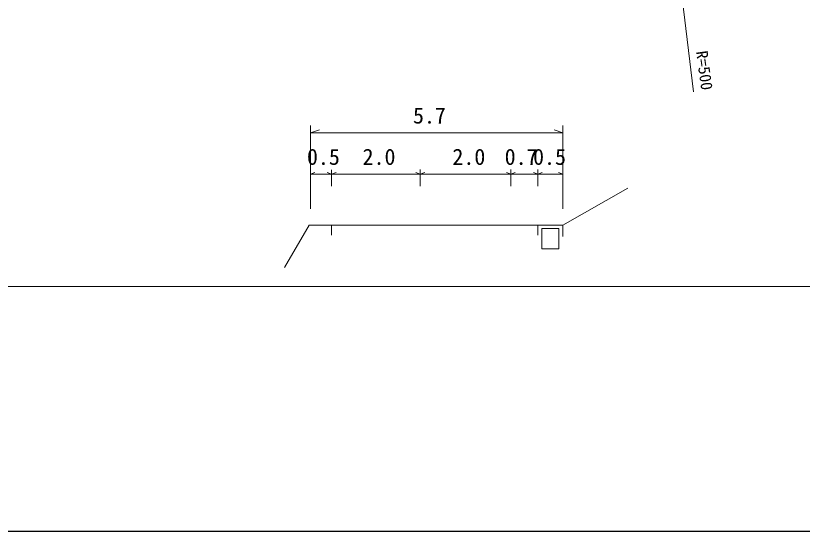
# Model space of a CAD drawing. Units: millimetres, scale not verified. Extents: x 40000 to 680000, y 20000 to 380000.
# Drawn here: x 174828 to 264254, y 205000 to 263557 of the extents above; entities that cross this region are included whole.
import ezdxf
from ezdxf.enums import TextEntityAlignment as Align

# ---------------------------------------------------------------- set-up
doc = ezdxf.new("R2010")
doc.units = ezdxf.units.MM
doc.header["$LTSCALE"] = 1000
doc.layers.add('M-STR-HTXT', color=7, linetype='Continuous', lineweight=13)
doc.layers.add('M-TTL-BAND', color=7, linetype='Continuous', lineweight=25)
doc.styles.add('ＭＳ ゴシック', font='')
doc.styles.get('ＭＳ ゴシック').set_extended_font_data('MS Gothic')

msp = doc.modelspace()

# ---------------------------------------------------------------- linework, layer by layer
at = {"layer": 'M-STR-HTXT'}
for p, q in [((248267, 284693), (251898, 254914)), ((208351, 241642), (208351, 251092)), ((208351, 250258), (209351, 250608)), ((237049, 250258), (236049, 250608)), ((237049, 241642), (237049, 251092)), ((208351, 250258), (237049, 250258)), ((210748, 244213), (210748, 246068)), ((220824, 244213), (220824, 246089)), ((231108, 244213), (231108, 246089)), ((234200, 244213), (234200, 246089)), ((208351, 245568), (208851, 245743)), ((208351, 245568), (210748, 245568)), ((210748, 245568), (210248, 245743)), ((210748, 245568), (211248, 245743)), ((210748, 245568), (220824, 245568)), ((220824, 245568), (220324, 245743)), ((220824, 245568), (221324, 245743)), ((220824, 245568), (231108, 245568)), ((231108, 245568), (230608, 245743)), ((231108, 245568), (231608, 245743)), ((231108, 245568), (234200, 245568)), ((234200, 245568), (233700, 245743)), ((234200, 245568), (234700, 245743)), ((234200, 245568), (237049, 245568)), ((237049, 245568), (236549, 245743)), ((237015, 239766), (244428, 243969)), ((205376, 234952), (208204, 239766)), ((208204, 239766), (237015, 239766)), ((210713, 239766), (210713, 238619)), ((234200, 239766), (234200, 238619)), ((237015, 239766), (237015, 238480)), ((139142, 232800), (559107, 232800))]:
    msp.add_line(p, q, dxfattribs=at)
msp.add_lwpolyline([(234630, 239377), (236580, 239377), (236580, 237097), (234630, 237097)], close=True, dxfattribs=at)
at = {"layer": 'M-TTL-BAND'}
msp.add_line((40000, 205000), (579000, 205000), dxfattribs=at)

# ---------------------------------------------------------------- texts
at = {"layer": 'M-STR-HTXT', "style": 'ＭＳ ゴシック'}
msp.add_text('R=500', height=1320, rotation=277.9, dxfattribs=at).set_placement((252394, 254983), align=Align.BOTTOM_RIGHT)
for s, p in [('5.7', (221866, 250758)), ('0.5', (209810, 246068)), ('2.0', (216133, 246068)), ('2.0', (226348, 246068)), ('0.7', (232289, 246068)), ('0.5', (235520, 246068))]:
    msp.add_text(s, height=1833, dxfattribs=at).set_placement(p, align=Align.BOTTOM_CENTER)

doc.saveas('drawing.dxf')
